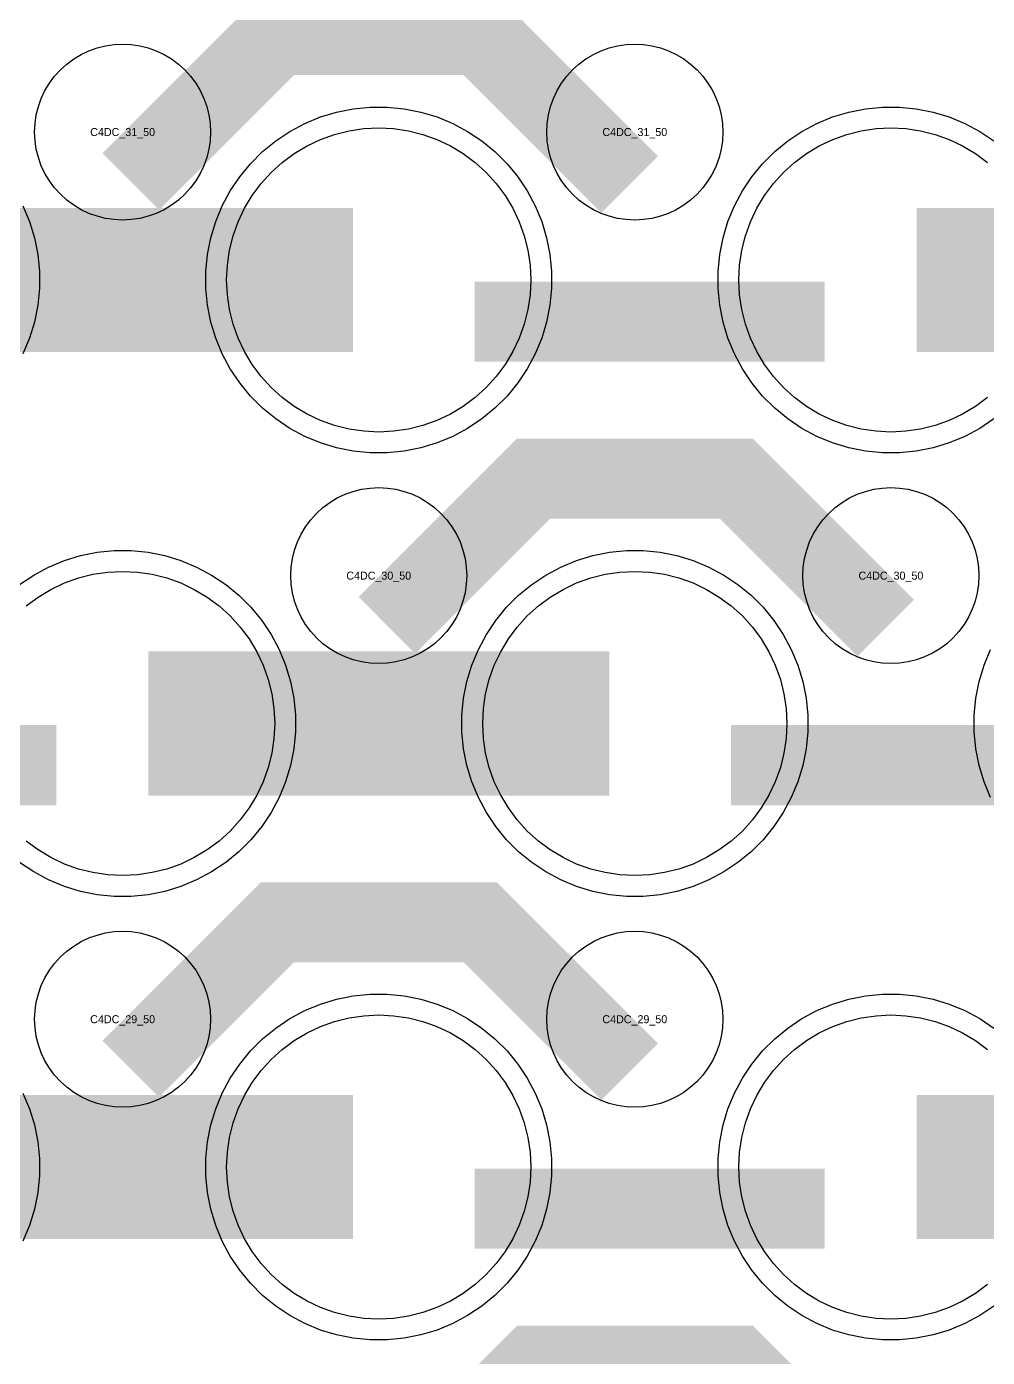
# Model space of a CAD drawing. Extents: x -11880 to 11880, y -14992 to 14992.
# Drawn here: x 3970 to 4270.1, y -10880.6 to -10465 of the extents above; entities that cross this region are included whole.
import ezdxf
from ezdxf.enums import TextEntityAlignment as Align

# ---------------------------------------------------------------- set-up
doc = ezdxf.new("R2010")
doc.units = 0
doc.header["$MEASUREMENT"] = 0
for name, color, linetype in [('GDS_775_DT_237', 138, 'CONTINUOUS'), ('RDL1_FS', 34, 'CONTINUOUS'), ('RDL_BS', 160, 'CONTINUOUS')]:
    doc.layers.add(name, color=color, linetype=linetype)

msp = doc.modelspace()

# ---------------------------------------------------------------- linework, layer by layer
at = {"layer": 'RDL1_FS'}
for points in [[(4080, -10591.589), (4075.343, -10591.36), (4070.732, -10590.676), (4066.209, -10589.544), (4061.819, -10587.972), (4057.605, -10585.98), (4053.605, -10583.582), (4049.86, -10580.804), (4046.406, -10577.674), (4043.276, -10574.22), (4040.498, -10570.475), (4038.1, -10566.475), (4036.108, -10562.261), (4034.536, -10557.871), (4033.404, -10553.348), (4032.72, -10548.737), (4032.491, -10544.08), (4032.72, -10539.423), (4033.404, -10534.812), (4034.536, -10530.289), (4036.108, -10525.899), (4038.1, -10521.685), (4040.498, -10517.685), (4043.276, -10513.94), (4046.406, -10510.486), (4049.86, -10507.356), (4053.605, -10504.578), (4057.605, -10502.18), (4061.819, -10500.188), (4066.209, -10498.616), (4070.732, -10497.484), (4075.343, -10496.8), (4080, -10496.571), (4084.657, -10496.8), (4089.268, -10497.484), (4093.791, -10498.616), (4098.181, -10500.188), (4102.395, -10502.18), (4106.395, -10504.578), (4110.14, -10507.356), (4113.594, -10510.486), (4116.724, -10513.94), (4119.502, -10517.685), (4121.9, -10521.685), (4123.892, -10525.899), (4125.464, -10530.289), (4126.596, -10534.812), (4127.28, -10539.423), (4127.509, -10544.08), (4127.28, -10548.737), (4126.596, -10553.348), (4125.464, -10557.871), (4123.892, -10562.261), (4121.9, -10566.475), (4119.502, -10570.475), (4116.724, -10574.22), (4113.594, -10577.674), (4110.14, -10580.804), (4106.395, -10583.582), (4102.395, -10585.98), (4098.181, -10587.972), (4093.791, -10589.544), (4089.268, -10590.676), (4084.657, -10591.36)], [(4080, -10868.714), (4075.343, -10868.485), (4070.732, -10867.801), (4066.209, -10866.669), (4061.819, -10865.097), (4057.605, -10863.105), (4053.605, -10860.707), (4049.86, -10857.929), (4046.406, -10854.799), (4043.276, -10851.345), (4040.498, -10847.6), (4038.1, -10843.6), (4036.108, -10839.386), (4034.536, -10834.996), (4033.404, -10830.473), (4032.72, -10825.862), (4032.491, -10821.205), (4032.72, -10816.548), (4033.404, -10811.937), (4034.536, -10807.414), (4036.108, -10803.024), (4038.1, -10798.81), (4040.498, -10794.81), (4043.276, -10791.065), (4046.406, -10787.611), (4049.86, -10784.481), (4053.605, -10781.703), (4057.605, -10779.305), (4061.819, -10777.313), (4066.209, -10775.741), (4070.732, -10774.609), (4075.343, -10773.925), (4080, -10773.696), (4084.657, -10773.925), (4089.268, -10774.609), (4093.791, -10775.741), (4098.181, -10777.313), (4102.395, -10779.305), (4106.395, -10781.703), (4110.14, -10784.481), (4113.594, -10787.611), (4116.724, -10791.065), (4119.502, -10794.81), (4121.9, -10798.81), (4123.892, -10803.024), (4125.464, -10807.414), (4126.596, -10811.937), (4127.28, -10816.548), (4127.509, -10821.205), (4127.28, -10825.862), (4126.596, -10830.473), (4125.464, -10834.996), (4123.892, -10839.386), (4121.9, -10843.6), (4119.502, -10847.6), (4116.724, -10851.345), (4113.594, -10854.799), (4110.14, -10857.929), (4106.395, -10860.707), (4102.395, -10863.105), (4098.181, -10865.097), (4093.791, -10866.669), (4089.268, -10867.801), (4084.657, -10868.485)]]:
    msp.add_lwpolyline(points, close=True, dxfattribs=at)
for points in [[(4270.14, -10580.804), (4266.395, -10583.582), (4262.395, -10585.98), (4258.181, -10587.972), (4253.791, -10589.544), (4249.268, -10590.676), (4244.657, -10591.36), (4240, -10591.589), (4235.343, -10591.36), (4230.732, -10590.676), (4226.209, -10589.544), (4221.819, -10587.972), (4217.605, -10585.98), (4213.605, -10583.582), (4209.86, -10580.804), (4206.406, -10577.674), (4203.276, -10574.22), (4200.498, -10570.475), (4198.1, -10566.475), (4196.108, -10562.261), (4194.536, -10557.871), (4193.404, -10553.348), (4192.72, -10548.737), (4192.491, -10544.08), (4192.72, -10539.423), (4193.404, -10534.812), (4194.536, -10530.289), (4196.108, -10525.899), (4198.1, -10521.685), (4200.498, -10517.685), (4203.276, -10513.94), (4206.406, -10510.486), (4209.86, -10507.356), (4213.605, -10504.578), (4217.605, -10502.18), (4221.819, -10500.188), (4226.209, -10498.616), (4230.732, -10497.484), (4235.343, -10496.8), (4240, -10496.571), (4244.657, -10496.8), (4249.268, -10497.484), (4253.791, -10498.616), (4258.181, -10500.188), (4262.395, -10502.18), (4266.395, -10504.578), (4270.14, -10507.356)], [(4270.14, -10857.929), (4266.395, -10860.707), (4262.395, -10863.105), (4258.181, -10865.097), (4253.791, -10866.669), (4249.268, -10867.801), (4244.657, -10868.485), (4240, -10868.714), (4235.343, -10868.485), (4230.732, -10867.801), (4226.209, -10866.669), (4221.819, -10865.097), (4217.605, -10863.105), (4213.605, -10860.707), (4209.86, -10857.929), (4206.406, -10854.799), (4203.276, -10851.345), (4200.498, -10847.6), (4198.1, -10843.6), (4196.108, -10839.386), (4194.536, -10834.996), (4193.404, -10830.473), (4192.72, -10825.862), (4192.491, -10821.205), (4192.72, -10816.548), (4193.404, -10811.937), (4194.536, -10807.414), (4196.108, -10803.024), (4198.1, -10798.81), (4200.498, -10794.81), (4203.276, -10791.065), (4206.406, -10787.611), (4209.86, -10784.481), (4213.605, -10781.703), (4217.605, -10779.305), (4221.819, -10777.313), (4226.209, -10775.741), (4230.732, -10774.609), (4235.343, -10773.925), (4240, -10773.696), (4244.657, -10773.925), (4249.268, -10774.609), (4253.791, -10775.741), (4258.181, -10777.313), (4262.395, -10779.305), (4266.395, -10781.703), (4270.14, -10784.481)]]:
    msp.add_lwpolyline(points, dxfattribs=at)
for points in [[(3928.002, -10544.08, 45, 45, 0), (4000.002, -10544.08, 45, 45, 0)], [(4000.002, -10544.08, 45, 45, 0), (4072.002, -10544.08, 45, 45, 0)], [(4248.002, -10544.08, 45, 45, 0), (4320.002, -10544.08, 45, 45, 0)], [(3928.002, -10821.205, 45, 45, 0), (4000.002, -10821.205, 45, 45, 0)], [(4000.002, -10821.205, 45, 45, 0), (4072.002, -10821.205, 45, 45, 0)], [(4248.002, -10821.205, 45, 45, 0), (4320.002, -10821.205, 45, 45, 0)]]:
    msp.add_lwpolyline(points, format="xyseb", dxfattribs=at)
at = {"layer": 'RDL1_FS', "color": 241, "true_color": 0xf7abae}
msp.add_lwpolyline([(3969.86, -10645.916), (3973.605, -10643.138), (3977.605, -10640.74), (3981.819, -10638.748), (3986.209, -10637.176), (3990.732, -10636.044), (3995.343, -10635.36), (4000, -10635.131), (4004.657, -10635.36), (4009.268, -10636.044), (4013.791, -10637.176), (4018.181, -10638.748), (4022.395, -10640.74), (4026.395, -10643.138), (4030.14, -10645.916), (4033.594, -10649.046), (4036.724, -10652.5), (4039.502, -10656.245), (4041.9, -10660.245), (4043.892, -10664.459), (4045.464, -10668.849), (4046.596, -10673.372), (4047.28, -10677.983), (4047.509, -10682.64), (4047.28, -10687.297), (4046.596, -10691.908), (4045.464, -10696.431), (4043.892, -10700.821), (4041.9, -10705.035), (4039.502, -10709.035), (4036.724, -10712.78), (4033.594, -10716.234), (4030.14, -10719.364), (4026.395, -10722.142), (4022.395, -10724.54), (4018.181, -10726.532), (4013.791, -10728.104), (4009.268, -10729.236), (4004.657, -10729.92), (4000, -10730.149), (3995.343, -10729.92), (3990.732, -10729.236), (3986.209, -10728.104), (3981.819, -10726.532), (3977.605, -10724.54), (3973.605, -10722.142), (3969.86, -10719.364)], dxfattribs=at)
msp.add_lwpolyline([(4160, -10730.149), (4155.343, -10729.92), (4150.732, -10729.236), (4146.209, -10728.104), (4141.819, -10726.532), (4137.605, -10724.54), (4133.605, -10722.142), (4129.86, -10719.364), (4126.406, -10716.234), (4123.276, -10712.78), (4120.498, -10709.035), (4118.1, -10705.035), (4116.108, -10700.821), (4114.536, -10696.431), (4113.404, -10691.908), (4112.72, -10687.297), (4112.491, -10682.64), (4112.72, -10677.983), (4113.404, -10673.372), (4114.536, -10668.849), (4116.108, -10664.459), (4118.1, -10660.245), (4120.498, -10656.245), (4123.276, -10652.5), (4126.406, -10649.046), (4129.86, -10645.916), (4133.605, -10643.138), (4137.605, -10640.74), (4141.819, -10638.748), (4146.209, -10637.176), (4150.732, -10636.044), (4155.343, -10635.36), (4160, -10635.131), (4164.657, -10635.36), (4169.268, -10636.044), (4173.791, -10637.176), (4178.181, -10638.748), (4182.395, -10640.74), (4186.395, -10643.138), (4190.14, -10645.916), (4193.594, -10649.046), (4196.724, -10652.5), (4199.502, -10656.245), (4201.9, -10660.245), (4203.892, -10664.459), (4205.464, -10668.849), (4206.596, -10673.372), (4207.28, -10677.983), (4207.509, -10682.64), (4207.28, -10687.297), (4206.596, -10691.908), (4205.464, -10696.431), (4203.892, -10700.821), (4201.9, -10705.035), (4199.502, -10709.035), (4196.724, -10712.78), (4193.594, -10716.234), (4190.14, -10719.364), (4186.395, -10722.142), (4182.395, -10724.54), (4178.181, -10726.532), (4173.791, -10728.104), (4169.268, -10729.236), (4164.657, -10729.92)], close=True, dxfattribs=at)
for points in [[(4008.002, -10682.64, 45, 45, 0), (4080.002, -10682.64, 45, 45, 0)], [(4080.002, -10682.64, 45, 45, 0), (4152.002, -10682.64, 45, 45, 0)]]:
    msp.add_lwpolyline(points, format="xyseb", dxfattribs=at)
at = {"layer": 'RDL_BS'}
for points in [[(4002.562, -10513.394, 25, 25, 0), (4048.377, -10467.579, 25, 25, 0), (4081.93, -10467.579, 25, 25, 0)], [(4158.401, -10514.293, 25, 25, 0), (4111.687, -10467.579, 25, 25, 0), (4081.929, -10467.579, 25, 25, 0)], [(4110.016, -10557.093, 25, 25, 0), (4219.281, -10557.093, 25, 25, 0)], [(4082.562, -10651.954, 25, 25, 0), (4128.377, -10606.139, 25, 25, 0), (4161.93, -10606.139, 25, 25, 0)], [(4238.401, -10652.853, 25, 25, 0), (4191.687, -10606.139, 25, 25, 0), (4161.929, -10606.139, 25, 25, 0)], [(4002.562, -10790.519, 25, 25, 0), (4048.377, -10744.704, 25, 25, 0), (4081.93, -10744.704, 25, 25, 0)], [(4158.401, -10791.418, 25, 25, 0), (4111.687, -10744.704, 25, 25, 0), (4081.929, -10744.704, 25, 25, 0)], [(4110.016, -10834.218, 25, 25, 0), (4219.281, -10834.218, 25, 25, 0)], [(4082.562, -10929.084, 25, 25, 0), (4128.377, -10883.269, 25, 25, 0), (4161.93, -10883.269, 25, 25, 0)], [(4238.401, -10929.983, 25, 25, 0), (4191.687, -10883.269, 25, 25, 0), (4161.929, -10883.269, 25, 25, 0)]]:
    msp.add_lwpolyline(points, format="xyseb", dxfattribs=at)
for points in [[(4000, -10525.386), (3997.307, -10525.254), (3994.635, -10524.858), (3992.016, -10524.201), (3989.481, -10523.294), (3987.044, -10522.142), (3984.72, -10520.749), (3982.557, -10519.146), (3980.558, -10517.334), (3978.746, -10515.335), (3977.143, -10513.172), (3975.75, -10510.848), (3974.598, -10508.411), (3973.691, -10505.876), (3973.034, -10503.257), (3972.638, -10500.585), (3972.506, -10497.892), (3972.638, -10495.199), (3973.034, -10492.527), (3973.691, -10489.908), (3974.598, -10487.373), (3975.75, -10484.936), (3977.143, -10482.612), (3978.746, -10480.449), (3980.558, -10478.45), (3982.557, -10476.638), (3984.72, -10475.035), (3987.044, -10473.642), (3989.481, -10472.49), (3992.016, -10471.583), (3994.635, -10470.926), (3997.307, -10470.53), (4000, -10470.398), (4002.693, -10470.53), (4005.365, -10470.926), (4007.984, -10471.583), (4010.519, -10472.49), (4012.956, -10473.642), (4015.28, -10475.035), (4017.443, -10476.638), (4019.442, -10478.45), (4021.254, -10480.449), (4022.857, -10482.612), (4024.25, -10484.936), (4025.402, -10487.373), (4026.309, -10489.908), (4026.966, -10492.527), (4027.362, -10495.199), (4027.494, -10497.892), (4027.362, -10500.585), (4026.966, -10503.257), (4026.309, -10505.876), (4025.402, -10508.411), (4024.25, -10510.848), (4022.857, -10513.172), (4021.254, -10515.335), (4019.442, -10517.334), (4017.443, -10519.146), (4015.28, -10520.749), (4012.956, -10522.142), (4010.519, -10523.294), (4007.984, -10524.201), (4005.365, -10524.858), (4002.693, -10525.254)], [(4160, -10525.386), (4157.307, -10525.254), (4154.635, -10524.858), (4152.016, -10524.201), (4149.481, -10523.294), (4147.044, -10522.142), (4144.72, -10520.749), (4142.557, -10519.146), (4140.558, -10517.334), (4138.746, -10515.335), (4137.143, -10513.172), (4135.75, -10510.848), (4134.598, -10508.411), (4133.691, -10505.876), (4133.034, -10503.257), (4132.638, -10500.585), (4132.506, -10497.892), (4132.638, -10495.199), (4133.034, -10492.527), (4133.691, -10489.908), (4134.598, -10487.373), (4135.75, -10484.936), (4137.143, -10482.612), (4138.746, -10480.449), (4140.558, -10478.45), (4142.557, -10476.638), (4144.72, -10475.035), (4147.044, -10473.642), (4149.481, -10472.49), (4152.016, -10471.583), (4154.635, -10470.926), (4157.307, -10470.53), (4160, -10470.398), (4162.693, -10470.53), (4165.365, -10470.926), (4167.984, -10471.583), (4170.519, -10472.49), (4172.956, -10473.642), (4175.28, -10475.035), (4177.443, -10476.638), (4179.442, -10478.45), (4181.254, -10480.449), (4182.857, -10482.612), (4184.25, -10484.936), (4185.402, -10487.373), (4186.309, -10489.908), (4186.966, -10492.527), (4187.362, -10495.199), (4187.494, -10497.892), (4187.362, -10500.585), (4186.966, -10503.257), (4186.309, -10505.876), (4185.402, -10508.411), (4184.25, -10510.848), (4182.857, -10513.172), (4181.254, -10515.335), (4179.442, -10517.334), (4177.443, -10519.146), (4175.28, -10520.749), (4172.956, -10522.142), (4170.519, -10523.294), (4167.984, -10524.201), (4165.365, -10524.858), (4162.693, -10525.254)], [(4077.356, -10598.08), (4072.062, -10597.563), (4066.835, -10596.517), (4061.795, -10594.986), (4056.885, -10592.955), (4052.223, -10590.463), (4047.809, -10587.516), (4043.708, -10584.154), (4039.926, -10580.372), (4036.564, -10576.271), (4033.617, -10571.857), (4031.125, -10567.195), (4029.094, -10562.285), (4027.563, -10557.245), (4026.517, -10552.018), (4026, -10546.724), (4026, -10541.436), (4026.517, -10536.142), (4027.563, -10530.915), (4029.094, -10525.875), (4031.125, -10520.965), (4033.617, -10516.303), (4036.564, -10511.889), (4039.926, -10507.788), (4043.708, -10504.006), (4047.809, -10500.644), (4052.223, -10497.697), (4056.885, -10495.205), (4061.795, -10493.174), (4066.835, -10491.643), (4072.062, -10490.597), (4077.356, -10490.08), (4082.644, -10490.08), (4087.938, -10490.597), (4093.165, -10491.643), (4098.205, -10493.174), (4103.115, -10495.205), (4107.777, -10497.697), (4112.191, -10500.644), (4116.292, -10504.006), (4120.074, -10507.788), (4123.436, -10511.889), (4126.383, -10516.303), (4128.875, -10520.965), (4130.906, -10525.875), (4132.437, -10530.915), (4133.483, -10536.142), (4134, -10541.436), (4134, -10546.724), (4133.483, -10552.018), (4132.437, -10557.245), (4130.906, -10562.285), (4128.875, -10567.195), (4126.383, -10571.857), (4123.436, -10576.271), (4120.074, -10580.372), (4116.292, -10584.154), (4112.191, -10587.516), (4107.777, -10590.463), (4103.115, -10592.955), (4098.205, -10594.986), (4093.165, -10596.517), (4087.938, -10597.563), (4082.644, -10598.08)], [(4080, -10663.946), (4077.307, -10663.814), (4074.635, -10663.418), (4072.016, -10662.761), (4069.481, -10661.854), (4067.044, -10660.702), (4064.72, -10659.309), (4062.557, -10657.706), (4060.558, -10655.894), (4058.746, -10653.895), (4057.143, -10651.732), (4055.75, -10649.408), (4054.598, -10646.971), (4053.691, -10644.436), (4053.034, -10641.817), (4052.638, -10639.145), (4052.506, -10636.452), (4052.638, -10633.759), (4053.034, -10631.087), (4053.691, -10628.468), (4054.598, -10625.933), (4055.75, -10623.496), (4057.143, -10621.172), (4058.746, -10619.009), (4060.558, -10617.01), (4062.557, -10615.198), (4064.72, -10613.595), (4067.044, -10612.202), (4069.481, -10611.05), (4072.016, -10610.143), (4074.635, -10609.486), (4077.307, -10609.09), (4080, -10608.958), (4082.693, -10609.09), (4085.365, -10609.486), (4087.984, -10610.143), (4090.519, -10611.05), (4092.956, -10612.202), (4095.28, -10613.595), (4097.443, -10615.198), (4099.442, -10617.01), (4101.254, -10619.009), (4102.857, -10621.172), (4104.25, -10623.496), (4105.402, -10625.933), (4106.309, -10628.468), (4106.966, -10631.087), (4107.362, -10633.759), (4107.494, -10636.452), (4107.362, -10639.145), (4106.966, -10641.817), (4106.309, -10644.436), (4105.402, -10646.971), (4104.25, -10649.408), (4102.857, -10651.732), (4101.254, -10653.895), (4099.442, -10655.894), (4097.443, -10657.706), (4095.28, -10659.309), (4092.956, -10660.702), (4090.519, -10661.854), (4087.984, -10662.761), (4085.365, -10663.418), (4082.693, -10663.814)], [(4240, -10663.946), (4237.307, -10663.814), (4234.635, -10663.418), (4232.016, -10662.761), (4229.481, -10661.854), (4227.044, -10660.702), (4224.72, -10659.309), (4222.557, -10657.706), (4220.558, -10655.894), (4218.746, -10653.895), (4217.143, -10651.732), (4215.75, -10649.408), (4214.598, -10646.971), (4213.691, -10644.436), (4213.034, -10641.817), (4212.638, -10639.145), (4212.506, -10636.452), (4212.638, -10633.759), (4213.034, -10631.087), (4213.691, -10628.468), (4214.598, -10625.933), (4215.75, -10623.496), (4217.143, -10621.172), (4218.746, -10619.009), (4220.558, -10617.01), (4222.557, -10615.198), (4224.72, -10613.595), (4227.044, -10612.202), (4229.481, -10611.05), (4232.016, -10610.143), (4234.635, -10609.486), (4237.307, -10609.09), (4240, -10608.958), (4242.693, -10609.09), (4245.365, -10609.486), (4247.984, -10610.143), (4250.519, -10611.05), (4252.956, -10612.202), (4255.28, -10613.595), (4257.443, -10615.198), (4259.442, -10617.01), (4261.254, -10619.009), (4262.857, -10621.172), (4264.25, -10623.496), (4265.402, -10625.933), (4266.309, -10628.468), (4266.966, -10631.087), (4267.362, -10633.759), (4267.494, -10636.452), (4267.362, -10639.145), (4266.966, -10641.817), (4266.309, -10644.436), (4265.402, -10646.971), (4264.25, -10649.408), (4262.857, -10651.732), (4261.254, -10653.895), (4259.442, -10655.894), (4257.443, -10657.706), (4255.28, -10659.309), (4252.956, -10660.702), (4250.519, -10661.854), (4247.984, -10662.761), (4245.365, -10663.418), (4242.693, -10663.814)], [(4000, -10802.511), (3997.307, -10802.379), (3994.635, -10801.983), (3992.016, -10801.326), (3989.481, -10800.419), (3987.044, -10799.267), (3984.72, -10797.874), (3982.557, -10796.271), (3980.558, -10794.459), (3978.746, -10792.46), (3977.143, -10790.297), (3975.75, -10787.973), (3974.598, -10785.536), (3973.691, -10783.001), (3973.034, -10780.382), (3972.638, -10777.71), (3972.506, -10775.017), (3972.638, -10772.324), (3973.034, -10769.652), (3973.691, -10767.033), (3974.598, -10764.498), (3975.75, -10762.061), (3977.143, -10759.737), (3978.746, -10757.574), (3980.558, -10755.575), (3982.557, -10753.763), (3984.72, -10752.16), (3987.044, -10750.767), (3989.481, -10749.615), (3992.016, -10748.708), (3994.635, -10748.051), (3997.307, -10747.655), (4000, -10747.523), (4002.693, -10747.655), (4005.365, -10748.051), (4007.984, -10748.708), (4010.519, -10749.615), (4012.956, -10750.767), (4015.28, -10752.16), (4017.443, -10753.763), (4019.442, -10755.575), (4021.254, -10757.574), (4022.857, -10759.737), (4024.25, -10762.061), (4025.402, -10764.498), (4026.309, -10767.033), (4026.966, -10769.652), (4027.362, -10772.324), (4027.494, -10775.017), (4027.362, -10777.71), (4026.966, -10780.382), (4026.309, -10783.001), (4025.402, -10785.536), (4024.25, -10787.973), (4022.857, -10790.297), (4021.254, -10792.46), (4019.442, -10794.459), (4017.443, -10796.271), (4015.28, -10797.874), (4012.956, -10799.267), (4010.519, -10800.419), (4007.984, -10801.326), (4005.365, -10801.983), (4002.693, -10802.379)], [(4160, -10802.511), (4157.307, -10802.379), (4154.635, -10801.983), (4152.016, -10801.326), (4149.481, -10800.419), (4147.044, -10799.267), (4144.72, -10797.874), (4142.557, -10796.271), (4140.558, -10794.459), (4138.746, -10792.46), (4137.143, -10790.297), (4135.75, -10787.973), (4134.598, -10785.536), (4133.691, -10783.001), (4133.034, -10780.382), (4132.638, -10777.71), (4132.506, -10775.017), (4132.638, -10772.324), (4133.034, -10769.652), (4133.691, -10767.033), (4134.598, -10764.498), (4135.75, -10762.061), (4137.143, -10759.737), (4138.746, -10757.574), (4140.558, -10755.575), (4142.557, -10753.763), (4144.72, -10752.16), (4147.044, -10750.767), (4149.481, -10749.615), (4152.016, -10748.708), (4154.635, -10748.051), (4157.307, -10747.655), (4160, -10747.523), (4162.693, -10747.655), (4165.365, -10748.051), (4167.984, -10748.708), (4170.519, -10749.615), (4172.956, -10750.767), (4175.28, -10752.16), (4177.443, -10753.763), (4179.442, -10755.575), (4181.254, -10757.574), (4182.857, -10759.737), (4184.25, -10762.061), (4185.402, -10764.498), (4186.309, -10767.033), (4186.966, -10769.652), (4187.362, -10772.324), (4187.494, -10775.017), (4187.362, -10777.71), (4186.966, -10780.382), (4186.309, -10783.001), (4185.402, -10785.536), (4184.25, -10787.973), (4182.857, -10790.297), (4181.254, -10792.46), (4179.442, -10794.459), (4177.443, -10796.271), (4175.28, -10797.874), (4172.956, -10799.267), (4170.519, -10800.419), (4167.984, -10801.326), (4165.365, -10801.983), (4162.693, -10802.379)], [(4077.356, -10875.205), (4072.062, -10874.688), (4066.835, -10873.642), (4061.795, -10872.111), (4056.885, -10870.08), (4052.223, -10867.588), (4047.809, -10864.641), (4043.708, -10861.279), (4039.926, -10857.497), (4036.564, -10853.396), (4033.617, -10848.982), (4031.125, -10844.32), (4029.094, -10839.41), (4027.563, -10834.37), (4026.517, -10829.143), (4026, -10823.849), (4026, -10818.561), (4026.517, -10813.267), (4027.563, -10808.04), (4029.094, -10803), (4031.125, -10798.09), (4033.617, -10793.428), (4036.564, -10789.014), (4039.926, -10784.913), (4043.708, -10781.131), (4047.809, -10777.769), (4052.223, -10774.822), (4056.885, -10772.33), (4061.795, -10770.299), (4066.835, -10768.768), (4072.062, -10767.722), (4077.356, -10767.205), (4082.644, -10767.205), (4087.938, -10767.722), (4093.165, -10768.768), (4098.205, -10770.299), (4103.115, -10772.33), (4107.777, -10774.822), (4112.191, -10777.769), (4116.292, -10781.131), (4120.074, -10784.913), (4123.436, -10789.014), (4126.383, -10793.428), (4128.875, -10798.09), (4130.906, -10803), (4132.437, -10808.04), (4133.483, -10813.267), (4134, -10818.561), (4134, -10823.849), (4133.483, -10829.143), (4132.437, -10834.37), (4130.906, -10839.41), (4128.875, -10844.32), (4126.383, -10848.982), (4123.436, -10853.396), (4120.074, -10857.497), (4116.292, -10861.279), (4112.191, -10864.641), (4107.777, -10867.588), (4103.115, -10870.08), (4098.205, -10872.111), (4093.165, -10873.642), (4087.938, -10874.688), (4082.644, -10875.205)]]:
    msp.add_lwpolyline(points, close=True, dxfattribs=at)
for points in [[(4272.191, -10587.516), (4267.777, -10590.463), (4263.115, -10592.955), (4258.205, -10594.986), (4253.165, -10596.517), (4247.938, -10597.563), (4242.644, -10598.08), (4237.356, -10598.08), (4232.062, -10597.563), (4226.835, -10596.517), (4221.795, -10594.986), (4216.885, -10592.955), (4212.223, -10590.463), (4207.809, -10587.516), (4203.708, -10584.154), (4199.926, -10580.372), (4196.564, -10576.271), (4193.617, -10571.857), (4191.125, -10567.195), (4189.094, -10562.285), (4187.563, -10557.245), (4186.517, -10552.018), (4186, -10546.724), (4186, -10541.436), (4186.517, -10536.142), (4187.563, -10530.915), (4189.094, -10525.875), (4191.125, -10520.965), (4193.617, -10516.303), (4196.564, -10511.889), (4199.926, -10507.788), (4203.708, -10504.006), (4207.809, -10500.644), (4212.223, -10497.697), (4216.885, -10495.205), (4221.795, -10493.174), (4226.835, -10491.643), (4232.062, -10490.597), (4237.356, -10490.08), (4242.644, -10490.08), (4247.938, -10490.597), (4253.165, -10491.643), (4258.205, -10493.174), (4263.115, -10495.205), (4267.777, -10497.697), (4272.191, -10500.644)], [(3968.875, -10520.965), (3970.906, -10525.875), (3972.437, -10530.915), (3973.483, -10536.142), (3974, -10541.436), (3974, -10546.724), (3973.483, -10552.018), (3972.437, -10557.245), (3970.906, -10562.285), (3968.875, -10567.195)], [(4272.191, -10864.641), (4267.777, -10867.588), (4263.115, -10870.08), (4258.205, -10872.111), (4253.165, -10873.642), (4247.938, -10874.688), (4242.644, -10875.205), (4237.356, -10875.205), (4232.062, -10874.688), (4226.835, -10873.642), (4221.795, -10872.111), (4216.885, -10870.08), (4212.223, -10867.588), (4207.809, -10864.641), (4203.708, -10861.279), (4199.926, -10857.497), (4196.564, -10853.396), (4193.617, -10848.982), (4191.125, -10844.32), (4189.094, -10839.41), (4187.563, -10834.37), (4186.517, -10829.143), (4186, -10823.849), (4186, -10818.561), (4186.517, -10813.267), (4187.563, -10808.04), (4189.094, -10803), (4191.125, -10798.09), (4193.617, -10793.428), (4196.564, -10789.014), (4199.926, -10784.913), (4203.708, -10781.131), (4207.809, -10777.769), (4212.223, -10774.822), (4216.885, -10772.33), (4221.795, -10770.299), (4226.835, -10768.768), (4232.062, -10767.722), (4237.356, -10767.205), (4242.644, -10767.205), (4247.938, -10767.722), (4253.165, -10768.768), (4258.205, -10770.299), (4263.115, -10772.33), (4267.777, -10774.822), (4272.191, -10777.769)], [(3968.875, -10798.09), (3970.906, -10803), (3972.437, -10808.04), (3973.483, -10813.267), (3974, -10818.561), (3974, -10823.849), (3973.483, -10829.143), (3972.437, -10834.37), (3970.906, -10839.41), (3968.875, -10844.32)]]:
    msp.add_lwpolyline(points, dxfattribs=at)
at = {"layer": 'RDL_BS', "color": 241, "true_color": 0xf7abae}
for points in [[(3967.809, -10639.204), (3972.223, -10636.257), (3976.885, -10633.765), (3981.795, -10631.734), (3986.835, -10630.203), (3992.062, -10629.157), (3997.356, -10628.64), (4002.644, -10628.64), (4007.938, -10629.157), (4013.165, -10630.203), (4018.205, -10631.734), (4023.115, -10633.765), (4027.777, -10636.257), (4032.191, -10639.204), (4036.292, -10642.566), (4040.074, -10646.348), (4043.436, -10650.449), (4046.383, -10654.863), (4048.875, -10659.525), (4050.906, -10664.435), (4052.437, -10669.475), (4053.483, -10674.702), (4054, -10679.996), (4054, -10685.284), (4053.483, -10690.578), (4052.437, -10695.805), (4050.906, -10700.845), (4048.875, -10705.755), (4046.383, -10710.417), (4043.436, -10714.831), (4040.074, -10718.932), (4036.292, -10722.714), (4032.191, -10726.076), (4027.777, -10729.023), (4023.115, -10731.515), (4018.205, -10733.546), (4013.165, -10735.077), (4007.938, -10736.123), (4002.644, -10736.64), (3997.356, -10736.64), (3992.062, -10736.123), (3986.835, -10735.077), (3981.795, -10733.546), (3976.885, -10731.515), (3972.223, -10729.023), (3967.809, -10726.076)], [(4271.125, -10705.755), (4269.094, -10700.845), (4267.563, -10695.805), (4266.517, -10690.578), (4266, -10685.284), (4266, -10679.996), (4266.517, -10674.702), (4267.563, -10669.475), (4269.094, -10664.435), (4271.125, -10659.525)]]:
    msp.add_lwpolyline(points, dxfattribs=at)
msp.add_lwpolyline([(4157.356, -10736.64), (4152.062, -10736.123), (4146.835, -10735.077), (4141.795, -10733.546), (4136.885, -10731.515), (4132.223, -10729.023), (4127.809, -10726.076), (4123.708, -10722.714), (4119.926, -10718.932), (4116.564, -10714.831), (4113.617, -10710.417), (4111.125, -10705.755), (4109.094, -10700.845), (4107.563, -10695.805), (4106.517, -10690.578), (4106, -10685.284), (4106, -10679.996), (4106.517, -10674.702), (4107.563, -10669.475), (4109.094, -10664.435), (4111.125, -10659.525), (4113.617, -10654.863), (4116.564, -10650.449), (4119.926, -10646.348), (4123.708, -10642.566), (4127.809, -10639.204), (4132.223, -10636.257), (4136.885, -10633.765), (4141.795, -10631.734), (4146.835, -10630.203), (4152.062, -10629.157), (4157.356, -10628.64), (4162.644, -10628.64), (4167.938, -10629.157), (4173.165, -10630.203), (4178.205, -10631.734), (4183.115, -10633.765), (4187.777, -10636.257), (4192.191, -10639.204), (4196.292, -10642.566), (4200.074, -10646.348), (4203.436, -10650.449), (4206.383, -10654.863), (4208.875, -10659.525), (4210.906, -10664.435), (4212.437, -10669.475), (4213.483, -10674.702), (4214, -10679.996), (4214, -10685.284), (4213.483, -10690.578), (4212.437, -10695.805), (4210.906, -10700.845), (4208.875, -10705.755), (4206.383, -10710.417), (4203.436, -10714.831), (4200.074, -10718.932), (4196.292, -10722.714), (4192.191, -10726.076), (4187.777, -10729.023), (4183.115, -10731.515), (4178.205, -10733.546), (4173.165, -10735.077), (4167.938, -10736.123), (4162.644, -10736.64)], close=True, dxfattribs=at)
for points in [[(3870.016, -10695.653, 25, 25, 0), (3979.281, -10695.653, 25, 25, 0)], [(4190.016, -10695.653, 25, 25, 0), (4299.281, -10695.653, 25, 25, 0)]]:
    msp.add_lwpolyline(points, format="xyseb", dxfattribs=at)

# ---------------------------------------------------------------- texts
at = {"layer": 'GDS_775_DT_237'}
for s, p in [('C4DC_31_50', (4000, -10497.892)), ('C4DC_31_50', (4000, -10497.892)), ('C4DC_31_50', (4160, -10497.892)), ('C4DC_31_50', (4160, -10497.892)), ('C4DC_30_50', (4080, -10636.452)), ('C4DC_30_50', (4080, -10636.452)), ('C4DC_30_50', (4240, -10636.452)), ('C4DC_30_50', (4240, -10636.452)), ('C4DC_29_50', (4000, -10775.017)), ('C4DC_29_50', (4000, -10775.017)), ('C4DC_29_50', (4160, -10775.017)), ('C4DC_29_50', (4160, -10775.017))]:
    msp.add_text(s, height=2.5, dxfattribs=at).set_placement(p, align=Align.MIDDLE_CENTER)

doc.saveas('drawing.dxf')
